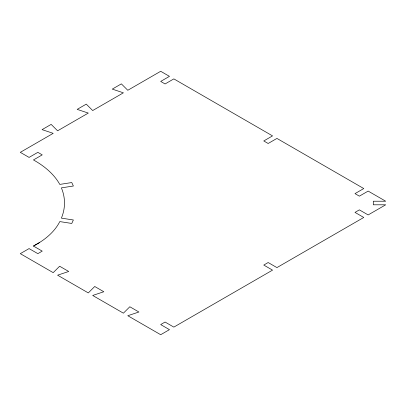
<?xml version="1.0" encoding="UTF-8"?>
<svg xmlns="http://www.w3.org/2000/svg" width="406" height="406" viewBox="0 0 406 406"><rect width="100%" height="100%" fill="white"/><g stroke="black" fill="none" stroke-linecap="round" stroke-linejoin="round"><path stroke-width="0.61" d="M39.245 242.722L42.173 240.788A91.954 53.09 0 0 0 59.783 221.59L71.771 223.447L73.374 219.986L61.392 218.129A112.254 64.808 0 0 0 61.392 187.871L73.374 186.014L71.771 182.553L59.783 184.41A101.845 58.799 0 0 0 33.459 159.939L42.234 154.874L37.849 152.341L29.075 157.406L20.3 152.341L53.201 133.346L42.077 129.636L51.166 124.388L57.591 130.813L88.3 113.081L77.176 109.376L86.265 104.129L92.69 110.549L123.399 92.822L112.274 89.112L121.364 83.864L127.783 90.284L160.69 71.289L169.464 76.353L160.69 81.423L165.075 83.956L173.849 78.891L272.543 135.888L263.768 140.953L268.158 143.485L276.933 138.421L363.766 188.551L354.991 193.621L359.376 196.154L368.151 191.089L385.7 201.219L373.292 201.219L373.292 204.802L385.7 204.802L368.151 214.931L359.376 209.866L354.991 212.399L363.766 217.464L276.933 267.6L268.158 262.535L263.768 265.067L272.543 270.132L173.849 327.109L165.075 322.044L160.69 324.577L169.464 329.647L160.69 334.711L127.783 315.716L138.908 312.006L129.819 306.758L123.399 313.178L92.69 295.451L103.814 291.741L94.725 286.494L88.3 292.919L57.591 275.187L68.715 271.477L59.626 266.229L53.201 272.654L20.3 253.659L29.075 248.594L37.849 253.659L42.234 251.126L33.459 246.061L39.245 242.722L33.459 246.061"/></g></svg>
